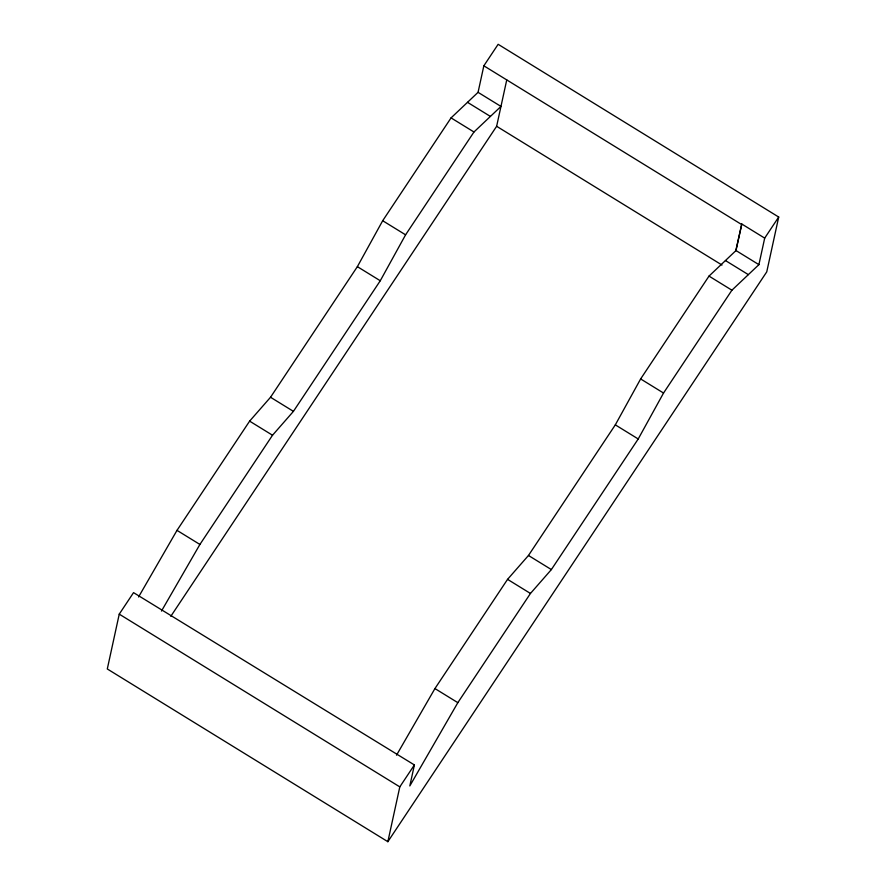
<?xml version="1.0" encoding="UTF-8"?>
<svg xmlns="http://www.w3.org/2000/svg" width="886" height="886" viewBox="0 0 886 886"><rect width="100%" height="100%" fill="white"/><g stroke="black" fill="none" stroke-linecap="round" stroke-linejoin="round"><path stroke-width="1.33" d="M778.705 217.037L764.696 238.124L758.903 264.648L731.914 290.198L663.536 393.041L638.219 438.969L551.369 569.576L530.459 593.454L457.84 702.664L409.819 785.937L414.393 764.95L133.542 592.634L119.245 614.142L107.295 668.963L387.858 841.7L766.755 271.858L778.705 217.037L498.142 44.3L483.845 65.808L478.063 92.332L451.063 117.893L382.686 220.725L357.368 266.653L270.529 397.26L249.619 421.138L177.001 530.36L138.57 596.965M170.81 616.313L496.636 126.288L506.748 79.906M387.858 841.7L399.807 786.879L414.393 764.95M735.768 250.771L741.792 224.014L764.696 238.124M396.518 755.182L434.937 688.566L507.556 579.355L528.466 555.478L615.316 424.859L640.633 378.942L709.01 276.1L736 250.55L741.792 224.014M161.474 611.063L199.904 544.458L272.523 435.236L293.432 411.359L380.271 280.751L405.589 234.823L473.966 131.992L500.967 106.431L478.063 92.332M483.845 65.808L741.504 224.446M736 250.55L758.903 264.648M725.446 260.539L748.349 274.638M467.498 102.322L490.401 116.431M496.636 126.288L722.001 265.047M709.01 276.1L731.914 290.198M451.063 117.893L473.966 131.992M640.633 378.942L663.536 393.041M382.686 220.725L405.589 234.823M615.316 424.859L638.219 438.969M357.368 266.653L380.271 280.751M528.466 555.478L551.369 569.576M270.529 397.26L293.432 411.359M507.556 579.355L530.459 593.454M249.619 421.138L272.523 435.236M434.937 688.566L457.84 702.664M177.001 530.36L199.904 544.458M119.245 614.142L399.807 786.879"/></g></svg>
